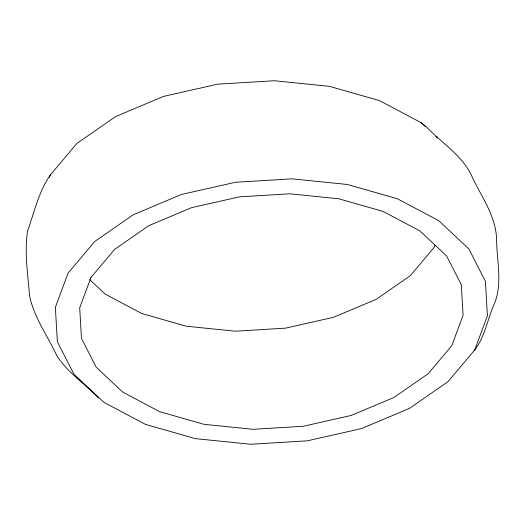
<?xml version="1.0" encoding="UTF-8"?>
<svg xmlns="http://www.w3.org/2000/svg" width="525" height="525" viewBox="0 0 525 525"><rect width="100%" height="100%" fill="white"/><g stroke="black" fill="none" stroke-linecap="round" stroke-linejoin="round"><path stroke-width="0.79" d="M49.468 177.273L50.315 174.996L76.899 143.417L115.526 116.609L163.557 96.397L217.731 84.164L274.345 80.738L329.549 86.362L379.582 100.643L421.024 122.614L426.615 127.03C441.945 143.325 462.866 155.722 472.146 176.918C481.523 196.875 495.685 215.893 496.584 238.737C496.604 259.593 502.438 281.407 495.2 301.698C487.823 317.474 485.467 335.947 474.685 350.004L448.101 381.583L409.474 408.391L361.443 428.603L307.269 440.836L250.655 444.262L195.451 438.637L145.418 424.358L103.976 402.386L73.94 374.227L57.363 341.801L55.368 307.309L68.099 273.105L94.684 241.526L133.311 214.718L181.342 194.506L235.515 182.273L292.13 178.854L347.333 184.472L397.366 198.752L438.808 220.723L468.838 248.883L485.422 281.315L487.41 315.801L474.685 350.004M434.851 245.287L434.004 247.564L410.412 275.586L376.143 299.375L333.513 317.31L285.442 328.164L235.207 331.203L186.218 326.215L141.822 313.543L105.053 294.046L89.65 279.608M50.315 174.996C38.64 191.677 34.25 212.408 27.497 231.368C24.314 252.577 27.891 274.201 29.505 295.424C33.882 317.389 47.657 335.842 56.93 355.891C67.646 372.632 84.906 383.69 98.385 397.97M421.024 122.614L425.145 126.479M435.743 136.415L437.515 138.075M90.996 277.436L79.702 307.788L81.467 338.395L96.18 367.172L122.83 392.155L159.607 411.652L204.002 424.325L252.991 429.312L303.227 426.274L351.297 415.419L393.921 397.484L428.197 373.695L451.789 345.673L463.083 315.322L461.311 284.721L446.604 255.944L419.947 230.954L383.178 211.457L338.783 198.785L289.793 193.797L239.558 196.836L191.487 207.69L148.857 225.625L114.588 249.414L90.996 277.436"/></g></svg>
